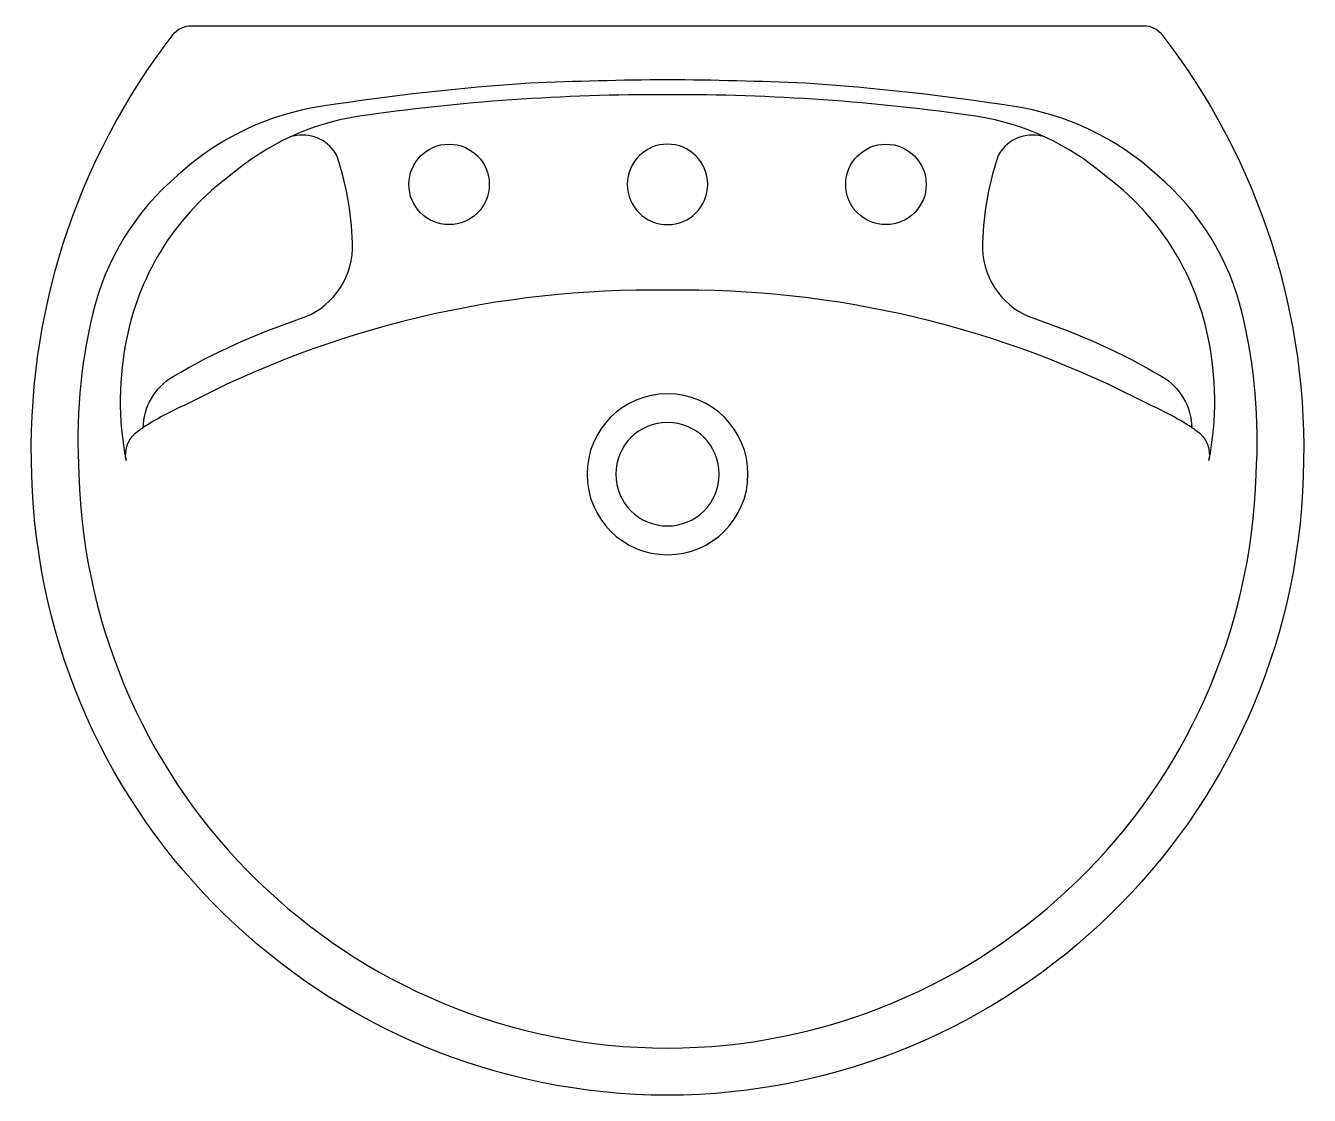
# Model space of a CAD drawing. Extents: x -854.228 to -853.67, y 501.473 to 501.938.
import ezdxf

# ---------------------------------------------------------------- set-up
doc = ezdxf.new("R2010")
doc.units = 0
doc.header["$LTSCALE"] = 50
doc.header["$MEASUREMENT"] = 0
doc.linetypes.add('HIDDEN', pattern=[0.375, 0.25, -0.125])
doc.layers.add('A-PECAS', color=2, linetype='CONTINUOUS')
doc.layers.add('ESC1-50', color=1, linetype='CONTINUOUS')

# ---------------------------------------------------------------- blocks, each defined once
blk = doc.blocks.new('L91-C9-S')
at = {"layer": 'A-PECAS'}
for points in [[(-0.00007, -0.465, -0.404815), (-0.27649, -0.19559, -0.176085), (-0.21505, -0.00388, -0.232056), (-0.20715, 0), (0, 0), (0.20715, 0, -0.232056), (0.21505, -0.00388, -0.176085), (0.27649, -0.19559, -0.404715), (-0.00007, -0.465)], [(0.228, -0.17468, 0.040596), (0.21, -0.165, 0.125199), (0, -0.115, 0.125199), (-0.21, -0.165, 0.040596), (-0.228, -0.17468)]]:
    blk.add_lwpolyline(points, format="xyb", dxfattribs=at)
for points in [[(0, -0.4445, 0.404815), (0.256, -0.195, 0.074583), (0.25, -0.125, 0.158422), (0.213, -0.065, 0.150216), (0.15, -0.035, 0.021002), (0.06, -0.025, 0.008328), (0, -0.0235, 0.008328), (-0.06, -0.025, 0.021002), (-0.15, -0.035, 0.150216), (-0.213, -0.065, 0.158422), (-0.25, -0.125, 0.074583), (-0.256, -0.195, 0.404815)], [(0, -0.0865, 1), (0, -0.0515, 1)], [(0, -0.23, 1), (0, -0.16, 1)]]:
    blk.add_lwpolyline(points, format="xyb", close=True, dxfattribs=at)
at = {"layer": 'A-PECAS', "linetype": 'HIDDEN'}
for centre in [(-0.095, -0.069), (0.095, -0.069)]:
    blk.add_circle(centre, 0.0175, dxfattribs=at)
at = {"layer": 'ESC1-50'}
for points in [[(0.228, -0.17468, -0.004766), (0.23, -0.176, -0.296826), (0.2355, -0.189, 0.102083), (0.235, -0.135, 0.186378), (0.19, -0.065, 0.138198), (0.135, -0.0395, 0.037019), (0, -0.03, 0.037019), (-0.135, -0.0395, 0.138198), (-0.19, -0.065, 0.186378), (-0.235, -0.135, 0.102083), (-0.2355, -0.189, -0.296826), (-0.23, -0.176, -0.004766), (-0.228, -0.17468)], [(-0.228, -0.175, -0.263899), (-0.215, -0.1525, -0.052487), (-0.16, -0.1275, 0.317586), (-0.137, -0.097, 0.080881), (-0.14357, -0.05725, 0.081406), (-0.14509, -0.05439, 0.31626), (-0.16406, -0.04835)], [(0.16406, -0.04835, 0.31626), (0.14509, -0.05439, 0.081406), (0.14357, -0.05725, 0.080881), (0.137, -0.097, 0.317586), (0.16, -0.1275, -0.052487), (0.215, -0.1525, -0.263899), (0.228, -0.175)]]:
    blk.add_lwpolyline(points, format="xyb", dxfattribs=at)
blk.add_lwpolyline([(0, -0.2175, 1), (0, -0.1725, 1)], format="xyb", close=True, dxfattribs=at)

msp = doc.modelspace()

# ---------------------------------------------------------------- block references
at = {"layer": 'A-PECAS'}
msp.add_blockref('L91-C9-S', (-853.94883, 501.93761), dxfattribs=at)

doc.saveas('drawing.dxf')
